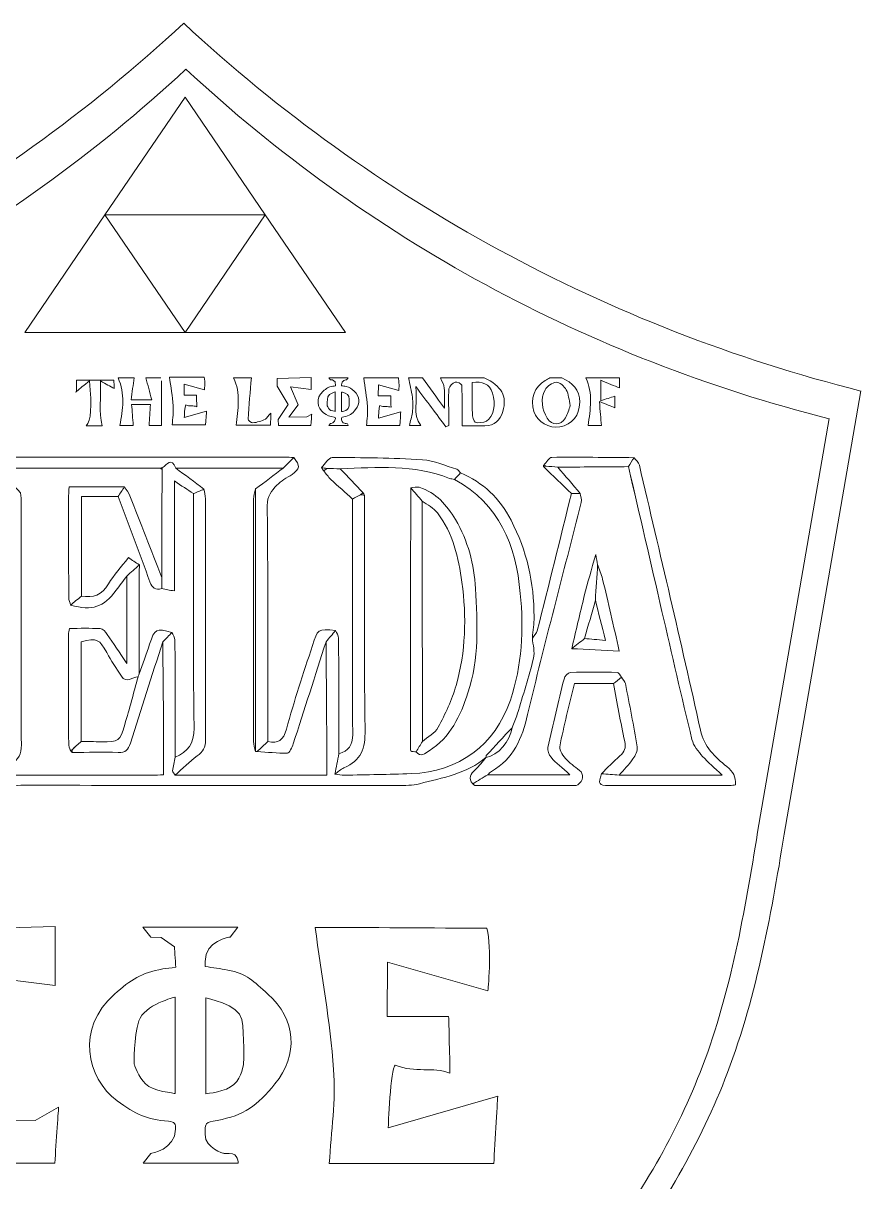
# Model space of a CAD drawing. Header units: inches. Extents: x 0 to 12, y 0 to 12.
# Drawn here: x 3.554 to 4.583, y 9.18 to 10.604 of the extents above; entities that cross this region are included whole.
import ezdxf

# ---------------------------------------------------------------- set-up
doc = ezdxf.new("R2010")
doc.units = ezdxf.units.IN
doc.header["$MEASUREMENT"] = 0

msp = doc.modelspace()

# ---------------------------------------------------------------- linework, layer by layer
at = {"color": 5, "lineweight": 0}
for p, q in [((3.7533, 10.5133), (3.6548, 10.3686)), ((3.8517, 10.3686), (3.7533, 10.5133)), ((3.6548, 10.3686), (3.5564, 10.2238)), ((3.7533, 10.2238), (3.6548, 10.3686)), ((3.6548, 10.3686), (3.8517, 10.3686)), ((3.8517, 10.3686), (3.7533, 10.2238)), ((3.9502, 10.2238), (3.8517, 10.3686)), ((3.5564, 10.2238), (3.7533, 10.2238)), ((3.7533, 10.2238), (3.9502, 10.2238)), ((4.4564, 9.6097), (4.5443, 10.1181))]:
    msp.add_line(p, q, dxfattribs=at)
at = {"color": 250, "lineweight": 0}
msp.add_line((4.4906, 9.6169), (4.5831, 10.1521), dxfattribs=at)
for centre, start, end in [((2.4554, 11.9974), 284.1261, 312.9293), ((5.0475, 11.9974), 227.0707, 255.8739)]:
    msp.add_arc(centre, 1.9029, start, end, dxfattribs=at)
at = {"color": 5, "lineweight": 0}
for centre, start, end in [((2.523, 11.8711), 284.1261, 312.9293), ((4.9854, 11.8711), 227.0707, 255.8739)]:
    msp.add_arc(centre, 1.8077, start, end, dxfattribs=at)
at = {"color": 1, "lineweight": 0}
for points, knots in [([(3.7241, 10.1646), (3.7241, 10.1635), (3.7241, 10.1624), (3.7241, 10.1613), (3.7241, 10.143), (3.7241, 10.1266), (3.7241, 10.1098), (3.7195, 10.1098), (3.7131, 10.1098), (3.7089, 10.1098), (3.7094, 10.1182), (3.71, 10.1265), (3.7106, 10.1356), (3.7027, 10.1356), (3.696, 10.1356), (3.6875, 10.1356), (3.6882, 10.127), (3.6888, 10.1186), (3.6895, 10.1097), (3.6848, 10.1097), (3.6777, 10.1097), (3.6732, 10.1097), (3.6767, 10.1291), (3.6797, 10.1487), (3.6709, 10.1683), (3.6774, 10.1683), (3.6839, 10.1683), (3.6905, 10.1683), (3.6894, 10.1595), (3.6882, 10.1506), (3.6871, 10.1411), (3.6958, 10.1411), (3.7024, 10.1411), (3.7122, 10.1411), (3.7096, 10.1511), (3.7074, 10.1597), (3.7051, 10.1683), (3.7112, 10.1683), (3.7173, 10.1683), (3.7234, 10.1683)], [0, 0, 0, 0, 1, 1, 1, 2, 2, 2, 3, 3, 3, 4, 4, 4, 5, 5, 5, 6, 6, 6, 7, 7, 7, 8, 8, 8, 9, 9, 9, 10, 10, 10, 11, 11, 11, 12, 12, 12, 13, 13, 13, 13]), ([(3.7767, 10.169), (3.778, 10.1637), (3.7769, 10.1533), (3.7769, 10.1533), (3.7769, 10.1533), (3.752, 10.1605), (3.752, 10.1605), (3.752, 10.1605), (3.7519, 10.147), (3.7519, 10.147), (3.7519, 10.147), (3.7672, 10.147), (3.7672, 10.147), (3.7672, 10.147), (3.7675, 10.1356), (3.7675, 10.1328), (3.7632, 10.1346), (3.759, 10.1328), (3.7539, 10.1349), (3.7527, 10.1341), (3.7522, 10.1193), (3.7522, 10.1193), (3.7522, 10.1193), (3.7794, 10.1272), (3.7794, 10.1272), (3.7794, 10.1272), (3.7787, 10.1154), (3.7784, 10.1104), (3.7633, 10.1104), (3.7492, 10.1104), (3.7375, 10.1104), (3.7379, 10.1184), (3.7391, 10.1262), (3.7386, 10.1338), (3.7377, 10.1456), (3.7356, 10.1574), (3.734, 10.1692), (3.747, 10.1692), (3.7637, 10.169), (3.7767, 10.169)], [0, 0, 0, 0, 1, 1, 1, 2, 2, 2, 3, 3, 3, 4, 4, 4, 5, 5, 5, 6, 6, 6, 7, 7, 7, 8, 8, 8, 9, 9, 9, 10, 10, 10, 11, 11, 11, 12, 12, 12, 13, 13, 13, 13]), ([(3.8347, 10.1683), (3.8332, 10.1514), (3.8316, 10.1345), (3.8305, 10.1175), (3.8305, 10.116), (3.8345, 10.1127), (3.8364, 10.1129), (3.8416, 10.1136), (3.8471, 10.115), (3.8518, 10.1173), (3.854, 10.1185), (3.8548, 10.1225), (3.8587, 10.1249), (3.8584, 10.1202), (3.8582, 10.1155), (3.8579, 10.1099), (3.8432, 10.1099), (3.8292, 10.1099), (3.8159, 10.1099), (3.8177, 10.1293), (3.8222, 10.1491), (3.8127, 10.1683), (3.82, 10.1683), (3.8273, 10.1683), (3.8347, 10.1683)], [0, 0, 0, 0, 1, 1, 1, 2, 2, 2, 3, 3, 3, 4, 4, 4, 5, 5, 5, 6, 6, 6, 7, 7, 7, 8, 8, 8, 8]), ([(3.8827, 10.157), (3.8827, 10.157), (3.8921, 10.135), (3.8921, 10.135), (3.8921, 10.135), (3.8806, 10.1201), (3.8806, 10.1201), (3.8806, 10.1201), (3.9029, 10.1203), (3.9029, 10.1203), (3.9029, 10.1203), (3.9087, 10.1235), (3.9087, 10.1235), (3.9087, 10.1235), (3.9081, 10.1147), (3.9078, 10.1096), (3.893, 10.1096), (3.8678, 10.1096), (3.8678, 10.1096), (3.8678, 10.1096), (3.8676, 10.1172), (3.8676, 10.1172), (3.8676, 10.1172), (3.8796, 10.1353), (3.8796, 10.1353), (3.8796, 10.1353), (3.8663, 10.1581), (3.8663, 10.1581), (3.8663, 10.1581), (3.8662, 10.1674), (3.8662, 10.1674), (3.8662, 10.1674), (3.9079, 10.1685), (3.9079, 10.1685), (3.9079, 10.1637), (3.9079, 10.1588), (3.9079, 10.1539), (3.9079, 10.1539), (3.8827, 10.157), (3.8827, 10.157)], [0, 0, 0, 0, 1, 1, 1, 2, 2, 2, 3, 3, 3, 4, 4, 4, 5, 5, 5, 6, 6, 6, 7, 7, 7, 8, 8, 8, 9, 9, 9, 10, 10, 10, 11, 11, 11, 12, 12, 12, 13, 13, 13, 13]), ([(3.9533, 10.1684), (3.9533, 10.1684), (3.9514, 10.1659), (3.9514, 10.1659), (3.9514, 10.1659), (3.9452, 10.1651), (3.9452, 10.1598), (3.9452, 10.1595), (3.9452, 10.1591), (3.9452, 10.1586), (3.9471, 10.1583), (3.949, 10.1581), (3.9509, 10.1577), (3.9556, 10.1568), (3.9573, 10.1549), (3.9609, 10.1517), (3.9678, 10.1454), (3.9685, 10.1366), (3.9626, 10.1293), (3.9582, 10.124), (3.9549, 10.1215), (3.9482, 10.1203), (3.9452, 10.1197), (3.9452, 10.1198), (3.9452, 10.1167), (3.9453, 10.1133), (3.9498, 10.1121), (3.9498, 10.1121), (3.9498, 10.1121), (3.9508, 10.1121), (3.9512, 10.1121), (3.9536, 10.1121), (3.9534, 10.1096), (3.9534, 10.1096), (3.9534, 10.1096), (3.9298, 10.1096), (3.9298, 10.1096), (3.9298, 10.1096), (3.9317, 10.1121), (3.9317, 10.1121), (3.9317, 10.1121), (3.9378, 10.1129), (3.9379, 10.1181), (3.9379, 10.1194), (3.9377, 10.1199), (3.9361, 10.1201), (3.9307, 10.1206), (3.9279, 10.1218), (3.9233, 10.1251), (3.9156, 10.1309), (3.9131, 10.1433), (3.9226, 10.1517), (3.9268, 10.1554), (3.9293, 10.1571), (3.9347, 10.158), (3.9356, 10.1581), (3.9366, 10.1583), (3.9379, 10.1584), (3.9378, 10.1601), (3.9376, 10.1635), (3.9376, 10.1635), (3.9376, 10.1635), (3.9343, 10.1658), (3.9343, 10.1658), (3.9343, 10.1658), (3.9318, 10.1659), (3.9318, 10.1659), (3.9318, 10.1659), (3.9297, 10.1684), (3.9297, 10.1684), (3.9297, 10.1684), (3.9533, 10.1684), (3.9533, 10.1684)], [0, 0, 0, 0, 1, 1, 1, 2, 2, 2, 3, 3, 3, 4, 4, 4, 5, 5, 5, 6, 6, 6, 7, 7, 7, 8, 8, 8, 9, 9, 9, 10, 10, 10, 11, 11, 11, 12, 12, 12, 13, 13, 13, 14, 14, 14, 15, 15, 15, 16, 16, 16, 17, 17, 17, 18, 18, 18, 19, 19, 19, 20, 20, 20, 21, 21, 21, 22, 22, 22, 23, 23, 23, 24, 24, 24, 24]), ([(4.0153, 10.1681), (4.0166, 10.1629), (4.0156, 10.1525), (4.0156, 10.1525), (4.0156, 10.1525), (3.9906, 10.1597), (3.9906, 10.1597), (3.9906, 10.1597), (3.9905, 10.1462), (3.9905, 10.1462), (3.9905, 10.1462), (4.0058, 10.1462), (4.0058, 10.1462), (4.0058, 10.1462), (4.0061, 10.1348), (4.0061, 10.132), (4.0019, 10.1338), (3.9976, 10.1319), (3.9925, 10.1341), (3.9913, 10.1333), (3.9908, 10.1185), (3.9908, 10.1185), (3.9908, 10.1185), (4.018, 10.1264), (4.018, 10.1264), (4.018, 10.1264), (4.0173, 10.1145), (4.017, 10.1096), (4.002, 10.1096), (3.9878, 10.1096), (3.9761, 10.1096), (3.9765, 10.1175), (3.9778, 10.1253), (3.9772, 10.133), (3.9763, 10.1448), (3.9742, 10.1566), (3.9726, 10.1683), (3.9856, 10.1683), (4.0023, 10.1681), (4.0153, 10.1681)], [0, 0, 0, 0, 1, 1, 1, 2, 2, 2, 3, 3, 3, 4, 4, 4, 5, 5, 5, 6, 6, 6, 7, 7, 7, 8, 8, 8, 9, 9, 9, 10, 10, 10, 11, 11, 11, 12, 12, 12, 13, 13, 13, 13]), ([(4.1206, 10.1683), (4.142, 10.1582), (4.1489, 10.1457), (4.1435, 10.127), (4.1403, 10.1159), (4.1332, 10.1096), (4.1215, 10.1093), (4.1114, 10.1091), (4.1012, 10.1093), (4.0934, 10.1093), (4.0934, 10.1261), (4.0936, 10.1426), (4.093, 10.1591), (4.093, 10.1607), (4.0868, 10.164), (4.085, 10.1631), (4.0817, 10.1616), (4.0776, 10.1578), (4.0773, 10.1546), (4.0764, 10.1441), (4.077, 10.1335), (4.077, 10.1229), (4.077, 10.1185), (4.077, 10.1142), (4.077, 10.1098), (4.0758, 10.1092), (4.0747, 10.1086), (4.0736, 10.108), (4.062, 10.1235), (4.0504, 10.139), (4.0365, 10.1577), (4.0393, 10.1396), (4.0318, 10.1238), (4.0428, 10.1097), (4.0379, 10.1097), (4.0323, 10.1097), (4.0286, 10.1097), (4.0299, 10.115), (4.0317, 10.1204), (4.0323, 10.1258), (4.033, 10.1319), (4.0331, 10.1381), (4.0323, 10.1441), (4.0313, 10.1523), (4.0293, 10.1603), (4.0277, 10.1683), (4.0334, 10.1683), (4.0391, 10.1683), (4.0449, 10.1683), (4.0534, 10.1565), (4.0619, 10.1446), (4.0717, 10.1309), (4.0717, 10.1406), (4.0723, 10.1481), (4.0715, 10.1555), (4.0711, 10.1599), (4.0685, 10.1641), (4.0668, 10.1683), (4.0848, 10.1683), (4.1027, 10.1683), (4.1206, 10.1683)], [0, 0, 0, 0, 1, 1, 1, 2, 2, 2, 3, 3, 3, 4, 4, 4, 5, 5, 5, 6, 6, 6, 7, 7, 7, 8, 8, 8, 9, 9, 9, 10, 10, 10, 11, 11, 11, 12, 12, 12, 13, 13, 13, 14, 14, 14, 15, 15, 15, 16, 16, 16, 17, 17, 17, 18, 18, 18, 19, 19, 19, 20, 20, 20, 20]), ([(4.2159, 10.1683), (4.2288, 10.1623), (4.2379, 10.1538), (4.2378, 10.1382), (4.2377, 10.122), (4.2289, 10.1109), (4.2134, 10.108), (4.2001, 10.1055), (4.186, 10.114), (4.1817, 10.127), (4.1767, 10.1423), (4.1823, 10.1577), (4.1955, 10.1648), (4.1975, 10.1659), (4.1993, 10.1672), (4.2013, 10.1683), (4.2062, 10.1683), (4.211, 10.1683), (4.2159, 10.1683)], [0, 0, 0, 0, 1, 1, 1, 2, 2, 2, 3, 3, 3, 4, 4, 4, 5, 5, 5, 6, 6, 6, 6]), ([(4.2868, 10.1683), (4.2868, 10.1631), (4.2868, 10.1578), (4.2868, 10.1558), (4.2802, 10.1585), (4.2729, 10.1614), (4.2636, 10.1652), (4.2636, 10.1552), (4.2636, 10.149), (4.2636, 10.14), (4.2699, 10.1421), (4.2756, 10.1439), (4.2811, 10.1457), (4.2811, 10.1418), (4.2811, 10.136), (4.2811, 10.1314), (4.2761, 10.1334), (4.2704, 10.1357), (4.262, 10.1391), (4.263, 10.1271), (4.2637, 10.1186), (4.2645, 10.1097), (4.2609, 10.1097), (4.254, 10.1097), (4.2482, 10.1097), (4.251, 10.1295), (4.2543, 10.1491), (4.2453, 10.1683), (4.2591, 10.1683), (4.273, 10.1683), (4.2868, 10.1683)], [0, 0, 0, 0, 1, 1, 1, 2, 2, 2, 3, 3, 3, 4, 4, 4, 5, 5, 5, 6, 6, 6, 7, 7, 7, 8, 8, 8, 9, 9, 9, 10, 10, 10, 10]), ([(3.6197, 10.1512), (3.6197, 10.1556), (3.6197, 10.16), (3.6197, 10.1653), (3.6349, 10.1653), (3.6497, 10.1653), (3.6656, 10.1653), (3.6658, 10.1623), (3.666, 10.1589), (3.6662, 10.1551), (3.6611, 10.1579), (3.6564, 10.1605), (3.6491, 10.1644), (3.6503, 10.144), (3.6466, 10.1264), (3.6515, 10.1094), (3.6471, 10.1094), (3.6397, 10.1094), (3.6318, 10.1094), (3.6376, 10.1159), (3.6389, 10.1328), (3.6357, 10.1644), (3.6292, 10.1592), (3.6243, 10.1553), (3.6195, 10.1514), (3.6195, 10.1514), (3.6197, 10.1512), (3.6197, 10.1512)], [0, 0, 0, 0, 1, 1, 1, 2, 2, 2, 3, 3, 3, 4, 4, 4, 5, 5, 5, 6, 6, 6, 7, 7, 7, 8, 8, 8, 9, 9, 9, 9]), ([(4.1058, 10.1624), (4.1058, 10.1497), (4.1055, 10.1373), (4.106, 10.1248), (4.1061, 10.1209), (4.1073, 10.1145), (4.1096, 10.1137), (4.1135, 10.1123), (4.1193, 10.1132), (4.1233, 10.1152), (4.132, 10.1198), (4.1352, 10.1363), (4.1307, 10.1495), (4.1268, 10.1611), (4.1184, 10.1644), (4.1058, 10.1624)], [0, 0, 0, 0, 1, 1, 1, 2, 2, 2, 3, 3, 3, 4, 4, 4, 5, 5, 5, 5]), ([(4.2262, 10.1342), (4.2246, 10.1414), (4.2243, 10.1483), (4.2213, 10.1537), (4.2189, 10.158), (4.213, 10.1631), (4.2089, 10.1628), (4.2041, 10.1626), (4.1976, 10.158), (4.1953, 10.1535), (4.1895, 10.142), (4.1913, 10.1297), (4.1979, 10.1187), (4.2037, 10.1091), (4.2146, 10.1092), (4.2204, 10.1189), (4.2232, 10.1236), (4.2244, 10.1293), (4.2262, 10.1342)], [0, 0, 0, 0, 1, 1, 1, 2, 2, 2, 3, 3, 3, 4, 4, 4, 5, 5, 5, 6, 6, 6, 6]), ([(3.6195, 10.1514), (3.6195, 10.1514), (3.6192, 10.1506), (3.6192, 10.1506), (3.6192, 10.1506), (3.6197, 10.1512), (3.6197, 10.1512), (3.6197, 10.1512), (3.6195, 10.1514), (3.6195, 10.1514)], [0, 0, 0, 0, 1, 1, 1, 2, 2, 2, 3, 3, 3, 3]), ([(3.9377, 10.151), (3.9377, 10.151), (3.93, 10.149), (3.9287, 10.145), (3.9274, 10.141), (3.9275, 10.1343), (3.9275, 10.1343), (3.9275, 10.1343), (3.9287, 10.1311), (3.9304, 10.1293), (3.9321, 10.1276), (3.9377, 10.127), (3.9377, 10.127), (3.9377, 10.127), (3.9377, 10.151), (3.9377, 10.151)], [0, 0, 0, 0, 1, 1, 1, 2, 2, 2, 3, 3, 3, 4, 4, 4, 5, 5, 5, 5]), ([(3.9454, 10.1269), (3.9457, 10.1269), (3.9504, 10.1274), (3.9524, 10.1292), (3.9544, 10.131), (3.9548, 10.1343), (3.9548, 10.1343), (3.9548, 10.1343), (3.9551, 10.1416), (3.9543, 10.1454), (3.9536, 10.1493), (3.9454, 10.1508), (3.9454, 10.1508), (3.9454, 10.1508), (3.9454, 10.138), (3.9454, 10.1269)], [0, 0, 0, 0, 1, 1, 1, 2, 2, 2, 3, 3, 3, 4, 4, 4, 5, 5, 5, 5])]:
    msp.add_open_spline(points, degree=3, knots=knots, dxfattribs=at)
at = {"color": 5, "lineweight": 0}
for points, knots in [([(3.8866, 10.0703), (3.8823, 10.066), (3.8781, 10.0617), (3.8738, 10.0574), (3.8298, 10.0574), (3.7857, 10.0574), (3.7417, 10.0574), (3.7363, 10.0711), (3.7308, 10.0617), (3.7252, 10.0575), (3.7243, 10.0575), (3.7233, 10.0574), (3.7223, 10.0574), (3.6564, 10.0574), (3.5904, 10.0574), (3.5244, 10.0574), (3.5234, 10.0574), (3.5225, 10.0574), (3.5215, 10.0574), (3.5186, 10.0586), (3.5157, 10.0599), (3.5119, 10.0615), (3.5142, 10.0649), (3.5161, 10.0678), (3.5181, 10.0707), (3.6372, 10.0707), (3.7564, 10.0707), (3.8756, 10.0707), (3.8792, 10.0707), (3.8829, 10.0705), (3.8866, 10.0703)], [0, 0, 0, 0, 1, 1, 1, 2, 2, 2, 3, 3, 3, 4, 4, 4, 5, 5, 5, 6, 6, 6, 7, 7, 7, 8, 8, 8, 9, 9, 9, 10, 10, 10, 10]), ([(3.7764, 10.0314), (3.7721, 10.0296), (3.7678, 10.0278), (3.7635, 10.026), (3.7561, 10.0308), (3.7488, 10.0357), (3.7401, 10.0415), (3.7401, 9.9957), (3.7401, 9.9516), (3.7401, 9.9063), (3.7341, 9.9074), (3.7293, 9.9083), (3.7245, 9.9093), (3.7245, 9.9138), (3.7245, 9.9183), (3.7246, 9.9229), (3.7247, 9.9672), (3.7248, 10.0115), (3.7249, 10.0558), (3.7251, 10.0564), (3.7252, 10.0569), (3.7252, 10.0575), (3.7308, 10.0617), (3.7363, 10.0711), (3.7417, 10.0574), (3.7533, 10.0487), (3.7648, 10.04), (3.7764, 10.0314)], [0, 0, 0, 0, 1, 1, 1, 2, 2, 2, 3, 3, 3, 4, 4, 4, 5, 5, 5, 6, 6, 6, 7, 7, 7, 8, 8, 8, 9, 9, 9, 9]), ([(3.8866, 10.0703), (3.8948, 10.0604), (3.8943, 10.0561), (3.8845, 10.0496), (3.8781, 10.0453), (3.8709, 10.0416), (3.8657, 10.0362), (3.8594, 10.0296), (3.854, 10.0229), (3.8541, 10.0114), (3.8551, 9.9147), (3.8548, 9.818), (3.8548, 9.7213), (3.8505, 9.7172), (3.8461, 9.7131), (3.8418, 9.709), (3.8411, 9.709), (3.8405, 9.7089), (3.8398, 9.7089), (3.8398, 9.8165), (3.8398, 9.9241), (3.8398, 10.0317), (3.8512, 10.0403), (3.8625, 10.0488), (3.8738, 10.0574), (3.8781, 10.0617), (3.8823, 10.066), (3.8866, 10.0703)], [0, 0, 0, 0, 1, 1, 1, 2, 2, 2, 3, 3, 3, 4, 4, 4, 5, 5, 5, 6, 6, 6, 7, 7, 7, 8, 8, 8, 9, 9, 9, 9]), ([(4.0915, 10.0514), (4.089, 10.0487), (4.0864, 10.046), (4.0839, 10.0433), (4.082, 10.0438), (4.0799, 10.044), (4.0781, 10.0447), (4.0345, 10.062), (3.9891, 10.0583), (3.9438, 10.0565), (3.9383, 10.0566), (3.9328, 10.0567), (3.9273, 10.0568), (3.9251, 10.0572), (3.923, 10.0576), (3.9208, 10.058), (3.9252, 10.0622), (3.9295, 10.0702), (3.9339, 10.0702), (3.9709, 10.0703), (4.0079, 10.07), (4.0447, 10.0676), (4.059, 10.0666), (4.0728, 10.0601), (4.0868, 10.0559), (4.0886, 10.0553), (4.0899, 10.0529), (4.0915, 10.0514)], [0, 0, 0, 0, 1, 1, 1, 2, 2, 2, 3, 3, 3, 4, 4, 4, 5, 5, 5, 6, 6, 6, 7, 7, 7, 8, 8, 8, 9, 9, 9, 9]), ([(4.3046, 10.0701), (4.3023, 10.0665), (4.3, 10.0628), (4.2978, 10.0591), (4.2688, 10.0589), (4.2399, 10.0587), (4.2109, 10.0584), (4.206, 10.0589), (4.2012, 10.0593), (4.1963, 10.0597), (4.1954, 10.0602), (4.1945, 10.0606), (4.1936, 10.0611), (4.1969, 10.0644), (4.2001, 10.0704), (4.2035, 10.0705), (4.2372, 10.0709), (4.2709, 10.0704), (4.3046, 10.0701)], [0, 0, 0, 0, 1, 1, 1, 2, 2, 2, 3, 3, 3, 4, 4, 4, 5, 5, 5, 6, 6, 6, 6]), ([(4.3046, 10.0701), (4.3069, 10.0671), (4.3103, 10.0643), (4.3111, 10.0608), (4.3365, 9.9524), (4.362, 9.8441), (4.3862, 9.7354), (4.3908, 9.7148), (4.4039, 9.7021), (4.4184, 9.6906), (4.4267, 9.6841), (4.4296, 9.678), (4.429, 9.668), (4.4269, 9.6677), (4.4246, 9.6672), (4.4223, 9.6672), (4.3727, 9.6671), (4.3231, 9.6671), (4.2734, 9.6671), (4.2614, 9.6671), (4.2603, 9.6689), (4.2646, 9.6817), (4.2718, 9.6812), (4.279, 9.6806), (4.2863, 9.68), (4.3275, 9.68), (4.3688, 9.68), (4.4129, 9.68), (4.4032, 9.6891), (4.3954, 9.6955), (4.3888, 9.703), (4.3835, 9.7091), (4.3776, 9.7161), (4.3757, 9.7236), (4.3629, 9.776), (4.3511, 9.8286), (4.3389, 9.8812), (4.3252, 9.9405), (4.3115, 9.9998), (4.2977, 10.0591), (4.3, 10.0628), (4.3023, 10.0665), (4.3046, 10.0701)], [0, 0, 0, 0, 1, 1, 1, 2, 2, 2, 3, 3, 3, 4, 4, 4, 5, 5, 5, 6, 6, 6, 7, 7, 7, 8, 8, 8, 9, 9, 9, 10, 10, 10, 11, 11, 11, 12, 12, 12, 13, 13, 13, 14, 14, 14, 14]), ([(3.5244, 10.0574), (3.5904, 10.0574), (3.6564, 10.0574), (3.7223, 10.0574), (3.7232, 10.0569), (3.7241, 10.0563), (3.7249, 10.0558), (3.7248, 10.0115), (3.7247, 9.9672), (3.7246, 9.9229), (3.7115, 9.9564), (3.6985, 9.99), (3.6853, 10.0234), (3.6837, 10.0273), (3.681, 10.0307), (3.6788, 10.0343), (3.6564, 10.0343), (3.6341, 10.0343), (3.6109, 10.0343), (3.6107, 10.033), (3.6102, 10.031), (3.6102, 10.0291), (3.6101, 9.9854), (3.6101, 9.9416), (3.6103, 9.8979), (3.6103, 9.8949), (3.6118, 9.8919), (3.6126, 9.8889), (3.6397, 9.8817), (3.6529, 9.8861), (3.6684, 9.9072), (3.6727, 9.9131), (3.6772, 9.9188), (3.6816, 9.9247), (3.6816, 9.8898), (3.6816, 9.855), (3.6816, 9.8172), (3.6725, 9.8309), (3.6653, 9.8422), (3.6576, 9.853), (3.6555, 9.856), (3.652, 9.8598), (3.6489, 9.86), (3.6365, 9.8608), (3.624, 9.8603), (3.6111, 9.8603), (3.6106, 9.857), (3.6101, 9.8551), (3.6101, 9.8531), (3.6101, 9.8085), (3.6101, 9.7638), (3.6102, 9.7192), (3.6102, 9.7161), (3.6116, 9.713), (3.6123, 9.7099), (3.6131, 9.7092), (3.6139, 9.7085), (3.6147, 9.7078), (3.6334, 9.7079), (3.6522, 9.7086), (3.6709, 9.7079), (3.6801, 9.7075), (3.6835, 9.711), (3.686, 9.7193), (3.6989, 9.7608), (3.7125, 9.8022), (3.7258, 9.8437), (3.7261, 9.8071), (3.7265, 9.7705), (3.7268, 9.7339), (3.7269, 9.7165), (3.7268, 9.6991), (3.7268, 9.6805), (3.7214, 9.6802), (3.7171, 9.6799), (3.7128, 9.6799), (3.655, 9.6798), (3.5973, 9.6799), (3.5395, 9.6798), (3.5347, 9.6798), (3.5299, 9.679), (3.525, 9.6785), (3.525, 9.6785), (3.5243, 9.6795), (3.5243, 9.6795), (3.5293, 9.6842), (3.5336, 9.6899), (3.5393, 9.6934), (3.5487, 9.699), (3.5522, 9.7061), (3.5521, 9.7172), (3.5517, 9.816), (3.5519, 9.9148), (3.5519, 10.0135), (3.5519, 10.018), (3.5515, 10.0224), (3.5512, 10.0269), (3.5422, 10.0364), (3.5331, 10.0459), (3.5241, 10.0554), (3.5242, 10.0561), (3.5243, 10.0567), (3.5244, 10.0574)], [0, 0, 0, 0, 1, 1, 1, 2, 2, 2, 3, 3, 3, 4, 4, 4, 5, 5, 5, 6, 6, 6, 7, 7, 7, 8, 8, 8, 9, 9, 9, 10, 10, 10, 11, 11, 11, 12, 12, 12, 13, 13, 13, 14, 14, 14, 15, 15, 15, 16, 16, 16, 17, 17, 17, 18, 18, 18, 19, 19, 19, 20, 20, 20, 21, 21, 21, 22, 22, 22, 23, 23, 23, 24, 24, 24, 25, 25, 25, 26, 26, 26, 27, 27, 27, 28, 28, 28, 29, 29, 29, 30, 30, 30, 31, 31, 31, 32, 32, 32, 33, 33, 33, 34, 34, 34, 34]), ([(3.7252, 10.0575), (3.7252, 10.0569), (3.7251, 10.0564), (3.7249, 10.0558), (3.7241, 10.0563), (3.7232, 10.0569), (3.7223, 10.0574), (3.7233, 10.0574), (3.7243, 10.0575), (3.7252, 10.0575)], [0, 0, 0, 0, 1, 1, 1, 2, 2, 2, 3, 3, 3, 3]), ([(3.8418, 9.709), (3.8541, 9.7082), (3.8665, 9.7067), (3.8788, 9.7071), (3.8814, 9.7072), (3.8846, 9.7142), (3.886, 9.7185), (3.8996, 9.7603), (3.9129, 9.8021), (3.9263, 9.8439), (3.9266, 9.7999), (3.927, 9.756), (3.9273, 9.712), (3.9273, 9.7019), (3.9273, 9.6918), (3.9273, 9.68), (3.8645, 9.68), (3.8028, 9.68), (3.7411, 9.68), (3.75, 9.6879), (3.7585, 9.6964), (3.768, 9.7035), (3.7752, 9.7088), (3.7784, 9.7142), (3.7783, 9.7235), (3.778, 9.8223), (3.7781, 9.921), (3.7781, 10.0197), (3.7781, 10.0236), (3.777, 10.0275), (3.7764, 10.0314), (3.7648, 10.04), (3.7533, 10.0487), (3.7417, 10.0574), (3.7857, 10.0574), (3.8298, 10.0574), (3.8738, 10.0574), (3.8625, 10.0488), (3.8512, 10.0403), (3.8398, 10.0317), (3.8389, 10.0275), (3.8372, 10.0233), (3.8372, 10.0191), (3.8371, 9.9199), (3.8371, 9.8206), (3.8372, 9.7214), (3.8372, 9.7172), (3.8389, 9.7131), (3.8398, 9.7089), (3.8405, 9.7089), (3.8411, 9.709), (3.8418, 9.709)], [0, 0, 0, 0, 1, 1, 1, 2, 2, 2, 3, 3, 3, 4, 4, 4, 5, 5, 5, 6, 6, 6, 7, 7, 7, 8, 8, 8, 9, 9, 9, 10, 10, 10, 11, 11, 11, 12, 12, 12, 13, 13, 13, 14, 14, 14, 15, 15, 15, 16, 16, 16, 17, 17, 17, 17]), ([(3.9273, 10.0568), (3.926, 10.0558), (3.9247, 10.0549), (3.9234, 10.054), (3.9225, 10.0553), (3.9216, 10.0566), (3.9208, 10.058), (3.923, 10.0576), (3.9251, 10.0572), (3.9273, 10.0568)], [0, 0, 0, 0, 1, 1, 1, 2, 2, 2, 3, 3, 3, 3]), ([(3.9273, 10.0568), (3.9328, 10.0567), (3.9383, 10.0566), (3.9438, 10.0565), (3.9532, 10.0467), (3.9626, 10.0368), (3.9719, 10.027), (3.9708, 10.0262), (3.9697, 10.0254), (3.9686, 10.0246), (3.9654, 10.0228), (3.9622, 10.0211), (3.9589, 10.0193), (3.95, 10.0273), (3.941, 10.0352), (3.9323, 10.0435), (3.929, 10.0466), (3.9263, 10.0504), (3.9234, 10.054), (3.9247, 10.0549), (3.926, 10.0558), (3.9273, 10.0568)], [0, 0, 0, 0, 1, 1, 1, 2, 2, 2, 3, 3, 3, 4, 4, 4, 5, 5, 5, 6, 6, 6, 7, 7, 7, 7]), ([(3.9719, 10.027), (3.9626, 10.0368), (3.9532, 10.0467), (3.9438, 10.0565), (3.9891, 10.0583), (4.0345, 10.062), (4.0781, 10.0447), (4.0799, 10.044), (4.082, 10.0438), (4.0839, 10.0433), (4.1396, 10.0133), (4.1593, 9.9627), (4.1649, 9.9034), (4.1691, 9.8587), (4.1671, 9.8149), (4.1527, 9.7722), (4.1338, 9.7167), (4.0894, 9.684), (4.0307, 9.6818), (4.0035, 9.6808), (3.9763, 9.6804), (3.9491, 9.6799), (3.9451, 9.6798), (3.9412, 9.6808), (3.9372, 9.6813), (3.9408, 9.6839), (3.9442, 9.6872), (3.9482, 9.6889), (3.9696, 9.6976), (3.9746, 9.713), (3.9743, 9.7356), (3.9728, 9.8317), (3.9735, 9.9278), (3.9735, 10.0239), (3.973, 10.025), (3.9724, 10.026), (3.9719, 10.027)], [0, 0, 0, 0, 1, 1, 1, 2, 2, 2, 3, 3, 3, 4, 4, 4, 5, 5, 5, 6, 6, 6, 7, 7, 7, 8, 8, 8, 9, 9, 9, 10, 10, 10, 11, 11, 11, 12, 12, 12, 12]), ([(4.2385, 10.0263), (4.2293, 10.037), (4.2201, 10.0477), (4.2109, 10.0584), (4.2399, 10.0587), (4.2688, 10.0589), (4.2978, 10.0591), (4.3115, 9.9998), (4.3252, 9.9405), (4.3389, 9.8812), (4.3511, 9.8286), (4.3629, 9.776), (4.3757, 9.7236), (4.3776, 9.7161), (4.3835, 9.7091), (4.3888, 9.703), (4.3954, 9.6955), (4.4032, 9.6891), (4.4129, 9.68), (4.3688, 9.68), (4.3275, 9.68), (4.2863, 9.68), (4.292, 9.6866), (4.2983, 9.6929), (4.3033, 9.7), (4.3062, 9.7041), (4.3091, 9.7101), (4.3084, 9.7147), (4.3042, 9.7407), (4.299, 9.7666), (4.2939, 9.7924), (4.2933, 9.7952), (4.2908, 9.7976), (4.2891, 9.8002), (4.2874, 9.8023), (4.2857, 9.8062), (4.2839, 9.8062), (4.2648, 9.8067), (4.2457, 9.8068), (4.2266, 9.8061), (4.2237, 9.806), (4.2194, 9.8014), (4.2186, 9.7981), (4.2115, 9.7702), (4.2049, 9.7422), (4.1989, 9.7141), (4.1981, 9.7104), (4.1999, 9.7048), (4.2026, 9.7019), (4.2087, 9.695), (4.2161, 9.6893), (4.2259, 9.6805), (4.19, 9.6805), (4.1575, 9.6805), (4.1251, 9.6805), (4.1265, 9.6819), (4.1278, 9.6836), (4.1295, 9.6846), (4.1567, 9.7001), (4.1669, 9.7252), (4.1739, 9.7545), (4.1946, 9.8417), (4.2178, 9.9283), (4.2397, 10.0151), (4.2406, 10.0186), (4.239, 10.0226), (4.2385, 10.0263)], [0, 0, 0, 0, 1, 1, 1, 2, 2, 2, 3, 3, 3, 4, 4, 4, 5, 5, 5, 6, 6, 6, 7, 7, 7, 8, 8, 8, 9, 9, 9, 10, 10, 10, 11, 11, 11, 12, 12, 12, 13, 13, 13, 14, 14, 14, 15, 15, 15, 16, 16, 16, 17, 17, 17, 18, 18, 18, 19, 19, 19, 20, 20, 20, 21, 21, 21, 22, 22, 22, 22]), ([(4.1963, 10.0597), (4.1954, 10.0594), (4.1945, 10.059), (4.1936, 10.0587), (4.1935, 10.0592), (4.1932, 10.0597), (4.1932, 10.0603), (4.1931, 10.0605), (4.1934, 10.0608), (4.1936, 10.0611), (4.1945, 10.0606), (4.1954, 10.0602), (4.1963, 10.0597)], [0, 0, 0, 0, 1, 1, 1, 2, 2, 2, 3, 3, 3, 4, 4, 4, 4]), ([(4.1963, 10.0597), (4.2012, 10.0593), (4.206, 10.0589), (4.2109, 10.0584), (4.2201, 10.0477), (4.2293, 10.037), (4.2385, 10.0263), (4.2349, 10.0263), (4.2313, 10.0262), (4.2277, 10.0261), (4.2163, 10.037), (4.205, 10.0478), (4.1936, 10.0587), (4.1945, 10.059), (4.1954, 10.0594), (4.1963, 10.0597)], [0, 0, 0, 0, 1, 1, 1, 2, 2, 2, 3, 3, 3, 4, 4, 4, 5, 5, 5, 5]), ([(4.0915, 10.0514), (4.1192, 10.0395), (4.1395, 10.0206), (4.1536, 9.9932), (4.173, 9.9557), (4.1818, 9.9164), (4.1818, 9.8747), (4.1819, 9.866), (4.1804, 9.8573), (4.1797, 9.8485), (4.1803, 9.8402), (4.183, 9.8314), (4.1811, 9.8236), (4.1754, 9.8006), (4.1681, 9.7779), (4.1612, 9.7551), (4.1595, 9.7494), (4.1569, 9.7439), (4.1548, 9.7383), (4.1442, 9.7269), (4.1336, 9.7155), (4.1231, 9.7041), (4.1226, 9.7036), (4.1229, 9.7025), (4.1229, 9.7017), (4.1229, 9.7017), (4.1229, 9.7019), (4.1229, 9.7019), (4.0994, 9.6815), (4.0695, 9.677), (4.041, 9.6694), (4.0325, 9.6671), (4.0232, 9.6674), (4.0143, 9.6674), (3.86, 9.6673), (3.7057, 9.6672), (3.5514, 9.6676), (3.5395, 9.6676), (3.5348, 9.6633), (3.5318, 9.6526), (3.5249, 9.6277), (3.5165, 9.6033), (3.5093, 9.5785), (3.5068, 9.57), (3.5033, 9.5665), (3.4936, 9.5665), (3.3706, 9.5668), (3.2477, 9.5666), (3.1247, 9.5661), (3.1131, 9.5661), (3.1087, 9.5709), (3.1086, 9.5815), (3.114, 9.5811), (3.1194, 9.5806), (3.1248, 9.5801), (3.1301, 9.5799), (3.1353, 9.5794), (3.1406, 9.5794), (3.2296, 9.5794), (3.3187, 9.5794), (3.4077, 9.5794), (3.4325, 9.5794), (3.4573, 9.5791), (3.4821, 9.5796), (3.4861, 9.5797), (3.4926, 9.5822), (3.4936, 9.5851), (3.5046, 9.6161), (3.5147, 9.6473), (3.525, 9.6785), (3.5299, 9.679), (3.5347, 9.6798), (3.5395, 9.6798), (3.5973, 9.6799), (3.655, 9.6798), (3.7128, 9.6799), (3.7171, 9.6799), (3.7214, 9.6802), (3.7268, 9.6805), (3.7268, 9.6991), (3.7269, 9.7165), (3.7268, 9.7339), (3.7265, 9.7705), (3.7261, 9.8071), (3.7258, 9.8437), (3.7295, 9.8476), (3.7333, 9.8515), (3.7371, 9.8554), (3.7384, 9.8523), (3.7407, 9.8492), (3.7407, 9.8461), (3.741, 9.798), (3.7411, 9.75), (3.7411, 9.7019), (3.7399, 9.6964), (3.7384, 9.6909), (3.7377, 9.6853), (3.7375, 9.6837), (3.7399, 9.6817), (3.7411, 9.68), (3.8028, 9.68), (3.8645, 9.68), (3.9273, 9.68), (3.9273, 9.6918), (3.9273, 9.7019), (3.9273, 9.712), (3.927, 9.756), (3.9266, 9.7999), (3.9263, 9.8439), (3.9302, 9.8485), (3.9342, 9.8532), (3.9381, 9.8578), (3.9393, 9.8547), (3.9416, 9.8516), (3.9417, 9.8485), (3.942, 9.8011), (3.942, 9.7536), (3.9421, 9.7062), (3.9405, 9.6979), (3.9388, 9.6896), (3.9372, 9.6813), (3.9412, 9.6808), (3.9451, 9.6798), (3.9491, 9.6799), (3.9763, 9.6804), (4.0035, 9.6808), (4.0307, 9.6818), (4.0894, 9.684), (4.1338, 9.7167), (4.1527, 9.7722), (4.1671, 9.8149), (4.1691, 9.8587), (4.1649, 9.9034), (4.1593, 9.9627), (4.1396, 10.0133), (4.0839, 10.0433), (4.0864, 10.046), (4.089, 10.0487), (4.0915, 10.0514)], [0, 0, 0, 0, 1, 1, 1, 2, 2, 2, 3, 3, 3, 4, 4, 4, 5, 5, 5, 6, 6, 6, 7, 7, 7, 8, 8, 8, 9, 9, 9, 10, 10, 10, 11, 11, 11, 12, 12, 12, 13, 13, 13, 14, 14, 14, 15, 15, 15, 16, 16, 16, 17, 17, 17, 18, 18, 18, 19, 19, 19, 20, 20, 20, 21, 21, 21, 22, 22, 22, 23, 23, 23, 24, 24, 24, 25, 25, 25, 26, 26, 26, 27, 27, 27, 28, 28, 28, 29, 29, 29, 30, 30, 30, 31, 31, 31, 32, 32, 32, 33, 33, 33, 34, 34, 34, 35, 35, 35, 36, 36, 36, 37, 37, 37, 38, 38, 38, 39, 39, 39, 40, 40, 40, 41, 41, 41, 42, 42, 42, 43, 43, 43, 44, 44, 44, 45, 45, 45, 46, 46, 46, 46]), ([(3.6708, 10.0223), (3.6562, 10.0223), (3.6417, 10.0223), (3.6258, 10.0223), (3.6258, 9.981), (3.6258, 9.9405), (3.6258, 9.9), (3.6214, 9.8963), (3.617, 9.8926), (3.6126, 9.8889), (3.6118, 9.8919), (3.6103, 9.8949), (3.6103, 9.8979), (3.6101, 9.9416), (3.6101, 9.9854), (3.6102, 10.0291), (3.6102, 10.031), (3.6107, 10.033), (3.6109, 10.0343), (3.6341, 10.0343), (3.6564, 10.0343), (3.6788, 10.0343), (3.6761, 10.0303), (3.6735, 10.0263), (3.6708, 10.0223)], [0, 0, 0, 0, 1, 1, 1, 2, 2, 2, 3, 3, 3, 4, 4, 4, 5, 5, 5, 6, 6, 6, 7, 7, 7, 8, 8, 8, 8]), ([(3.6708, 10.0223), (3.6735, 10.0263), (3.6761, 10.0303), (3.6788, 10.0343), (3.681, 10.0307), (3.6837, 10.0273), (3.6853, 10.0234), (3.6985, 9.99), (3.7115, 9.9564), (3.7246, 9.9229), (3.7245, 9.9183), (3.7245, 9.9138), (3.7245, 9.9093), (3.7168, 9.9069), (3.7128, 9.9098), (3.71, 9.9174), (3.6972, 9.9525), (3.6839, 9.9874), (3.6708, 10.0223)], [0, 0, 0, 0, 1, 1, 1, 2, 2, 2, 3, 3, 3, 4, 4, 4, 5, 5, 5, 6, 6, 6, 6]), ([(3.7411, 9.7019), (3.7565, 9.709), (3.7645, 9.7185), (3.7642, 9.7379), (3.7629, 9.8339), (3.7635, 9.9299), (3.7635, 10.026), (3.7678, 10.0278), (3.7721, 10.0296), (3.7764, 10.0314), (3.777, 10.0275), (3.7781, 10.0236), (3.7781, 10.0197), (3.7781, 9.921), (3.778, 9.8223), (3.7783, 9.7235), (3.7784, 9.7142), (3.7752, 9.7088), (3.768, 9.7035), (3.7585, 9.6964), (3.75, 9.6879), (3.7411, 9.68), (3.7399, 9.6817), (3.7375, 9.6837), (3.7377, 9.6853), (3.7384, 9.6909), (3.7399, 9.6964), (3.7411, 9.7019)], [0, 0, 0, 0, 1, 1, 1, 2, 2, 2, 3, 3, 3, 4, 4, 4, 5, 5, 5, 6, 6, 6, 7, 7, 7, 8, 8, 8, 9, 9, 9, 9]), ([(3.8398, 9.7089), (3.8389, 9.7131), (3.8372, 9.7172), (3.8372, 9.7214), (3.8371, 9.8206), (3.8371, 9.9199), (3.8372, 10.0191), (3.8372, 10.0233), (3.8389, 10.0275), (3.8398, 10.0317), (3.8398, 9.9241), (3.8398, 9.8165), (3.8398, 9.7089)], [0, 0, 0, 0, 1, 1, 1, 2, 2, 2, 3, 3, 3, 4, 4, 4, 4]), ([(3.9719, 10.027), (3.9724, 10.026), (3.973, 10.025), (3.9735, 10.0239), (3.9719, 10.0242), (3.9702, 10.0244), (3.9686, 10.0246), (3.9697, 10.0254), (3.9708, 10.0262), (3.9719, 10.027)], [0, 0, 0, 0, 1, 1, 1, 2, 2, 2, 3, 3, 3, 3]), ([(4.037, 9.7087), (4.0427, 9.701), (4.0483, 9.7069), (4.0528, 9.7097), (4.0792, 9.7264), (4.0912, 9.7529), (4.1006, 9.7811), (4.1146, 9.823), (4.1121, 9.8664), (4.1098, 9.9093), (4.1082, 9.9389), (4.1008, 9.968), (4.0852, 9.9941), (4.0746, 10.0119), (4.0614, 10.0272), (4.0408, 10.0337), (4.0377, 10.0347), (4.0338, 10.0332), (4.0303, 10.0329), (4.0302, 9.9271), (4.0301, 9.8213), (4.0301, 9.7155), (4.0301, 9.7135), (4.0294, 9.7104), (4.0305, 9.7097), (4.032, 9.7085), (4.0348, 9.709), (4.037, 9.7087)], [0, 0, 0, 0, 1, 1, 1, 2, 2, 2, 3, 3, 3, 4, 4, 4, 5, 5, 5, 6, 6, 6, 7, 7, 7, 8, 8, 8, 9, 9, 9, 9]), ([(4.0446, 9.7212), (4.0421, 9.7171), (4.0395, 9.7129), (4.037, 9.7087), (4.0348, 9.709), (4.032, 9.7085), (4.0305, 9.7097), (4.0294, 9.7104), (4.0301, 9.7135), (4.0301, 9.7155), (4.0301, 9.8213), (4.0302, 9.9271), (4.0303, 10.0329), (4.035, 10.0275), (4.0398, 10.0222), (4.0445, 10.0168), (4.0445, 9.9183), (4.0446, 9.8198), (4.0446, 9.7212)], [0, 0, 0, 0, 1, 1, 1, 2, 2, 2, 3, 3, 3, 4, 4, 4, 5, 5, 5, 6, 6, 6, 6]), ([(4.0303, 10.0329), (4.0338, 10.0332), (4.0377, 10.0347), (4.0408, 10.0337), (4.0614, 10.0272), (4.0746, 10.0119), (4.0852, 9.9941), (4.1008, 9.968), (4.1082, 9.9389), (4.1098, 9.9093), (4.1121, 9.8664), (4.1146, 9.823), (4.1006, 9.7811), (4.0912, 9.7529), (4.0792, 9.7264), (4.0528, 9.7097), (4.0483, 9.7069), (4.0427, 9.701), (4.037, 9.7087), (4.0395, 9.7129), (4.0421, 9.7171), (4.0446, 9.7212), (4.0512, 9.727), (4.0601, 9.7315), (4.064, 9.7388), (4.0728, 9.7551), (4.0809, 9.7723), (4.086, 9.79), (4.0979, 9.8316), (4.099, 9.8743), (4.0931, 9.917), (4.089, 9.9473), (4.0823, 9.9773), (4.0631, 10.0023), (4.0585, 10.0083), (4.0508, 10.012), (4.0445, 10.0168), (4.0398, 10.0222), (4.035, 10.0275), (4.0303, 10.0329)], [0, 0, 0, 0, 1, 1, 1, 2, 2, 2, 3, 3, 3, 4, 4, 4, 5, 5, 5, 6, 6, 6, 7, 7, 7, 8, 8, 8, 9, 9, 9, 10, 10, 10, 11, 11, 11, 12, 12, 12, 13, 13, 13, 13]), ([(4.1548, 9.7383), (4.1569, 9.7439), (4.1595, 9.7494), (4.1612, 9.7551), (4.1681, 9.7779), (4.1754, 9.8006), (4.1811, 9.8236), (4.183, 9.8314), (4.1803, 9.8402), (4.1797, 9.8485), (4.1817, 9.8515), (4.1849, 9.8542), (4.1857, 9.8575), (4.1999, 9.9137), (4.2138, 9.9699), (4.2277, 10.0261), (4.2313, 10.0262), (4.2349, 10.0263), (4.2385, 10.0263), (4.239, 10.0226), (4.2406, 10.0186), (4.2397, 10.0151), (4.2178, 9.9283), (4.1946, 9.8417), (4.1739, 9.7545), (4.1669, 9.7252), (4.1567, 9.7001), (4.1295, 9.6846), (4.1278, 9.6836), (4.1265, 9.6819), (4.1251, 9.6805), (4.1188, 9.6768), (4.1126, 9.673), (4.1064, 9.6693), (4.1006, 9.6763), (4.1037, 9.6813), (4.1095, 9.6866), (4.1145, 9.6912), (4.1185, 9.6968), (4.1229, 9.7019), (4.1229, 9.7019), (4.1229, 9.7017), (4.1229, 9.7017), (4.1377, 9.7046), (4.1521, 9.7211), (4.1548, 9.7383)], [0, 0, 0, 0, 1, 1, 1, 2, 2, 2, 3, 3, 3, 4, 4, 4, 5, 5, 5, 6, 6, 6, 7, 7, 7, 8, 8, 8, 9, 9, 9, 10, 10, 10, 11, 11, 11, 12, 12, 12, 13, 13, 13, 14, 14, 14, 15, 15, 15, 15]), ([(3.9372, 9.6813), (3.9388, 9.6896), (3.9405, 9.6979), (3.9421, 9.7062), (3.954, 9.7097), (3.9592, 9.7165), (3.9591, 9.73), (3.9585, 9.8264), (3.9589, 9.9229), (3.9589, 10.0193), (3.9622, 10.0211), (3.9654, 10.0228), (3.9686, 10.0246), (3.9702, 10.0244), (3.9719, 10.0242), (3.9735, 10.0239), (3.9735, 9.9278), (3.9728, 9.8317), (3.9743, 9.7356), (3.9746, 9.713), (3.9696, 9.6976), (3.9482, 9.6889), (3.9442, 9.6872), (3.9408, 9.6839), (3.9372, 9.6813)], [0, 0, 0, 0, 1, 1, 1, 2, 2, 2, 3, 3, 3, 4, 4, 4, 5, 5, 5, 6, 6, 6, 7, 7, 7, 8, 8, 8, 8]), ([(3.6126, 9.8889), (3.617, 9.8926), (3.6214, 9.8963), (3.6258, 9.9), (3.6403, 9.8975), (3.6512, 9.9011), (3.6591, 9.9149), (3.6655, 9.926), (3.6746, 9.9356), (3.6837, 9.9473), (3.6882, 9.9442), (3.6926, 9.9413), (3.697, 9.9384), (3.6919, 9.9338), (3.6868, 9.9292), (3.6816, 9.9247), (3.6772, 9.9188), (3.6727, 9.9131), (3.6684, 9.9072), (3.6529, 9.8861), (3.6397, 9.8817), (3.6126, 9.8889)], [0, 0, 0, 0, 1, 1, 1, 2, 2, 2, 3, 3, 3, 4, 4, 4, 5, 5, 5, 6, 6, 6, 7, 7, 7, 7]), ([(4.2599, 9.9389), (4.2592, 9.9422), (4.2586, 9.9455), (4.2575, 9.9513), (4.2524, 9.9327), (4.2476, 9.9165), (4.2435, 9.9002), (4.2381, 9.8786), (4.2331, 9.857), (4.228, 9.8354), (4.247, 9.8344), (4.2661, 9.8335), (4.2865, 9.8325), (4.2793, 9.8636), (4.2728, 9.8923), (4.266, 9.921), (4.2645, 9.9271), (4.2619, 9.9329), (4.2599, 9.9389)], [0, 0, 0, 0, 1, 1, 1, 2, 2, 2, 3, 3, 3, 4, 4, 4, 5, 5, 5, 6, 6, 6, 6]), ([(4.2599, 9.9389), (4.259, 9.9242), (4.258, 9.9096), (4.2571, 9.8949), (4.2527, 9.8793), (4.2483, 9.8636), (4.2439, 9.8479), (4.2386, 9.8437), (4.2333, 9.8396), (4.228, 9.8354), (4.2331, 9.857), (4.2381, 9.8786), (4.2435, 9.9002), (4.2476, 9.9165), (4.2524, 9.9327), (4.2575, 9.9513), (4.2586, 9.9455), (4.2592, 9.9422), (4.2599, 9.9389)], [0, 0, 0, 0, 1, 1, 1, 2, 2, 2, 3, 3, 3, 4, 4, 4, 5, 5, 5, 6, 6, 6, 6]), ([(3.6966, 9.8043), (3.6962, 9.8031), (3.6958, 9.8018), (3.6954, 9.8006), (3.6886, 9.8014), (3.6812, 9.7916), (3.6749, 9.8017), (3.6689, 9.8112), (3.6622, 9.8205), (3.6569, 9.8305), (3.6481, 9.847), (3.6452, 9.8486), (3.6256, 9.844), (3.6256, 9.8032), (3.6256, 9.7624), (3.6256, 9.7215), (3.6218, 9.718), (3.6181, 9.7146), (3.6144, 9.7112), (3.6136, 9.7108), (3.6129, 9.7104), (3.6123, 9.7099), (3.6116, 9.713), (3.6102, 9.7161), (3.6102, 9.7192), (3.6101, 9.7638), (3.6101, 9.8085), (3.6101, 9.8531), (3.6101, 9.8551), (3.6106, 9.857), (3.6111, 9.8603), (3.624, 9.8603), (3.6365, 9.8608), (3.6489, 9.86), (3.652, 9.8598), (3.6555, 9.856), (3.6576, 9.853), (3.6653, 9.8422), (3.6725, 9.8309), (3.6816, 9.8172), (3.6816, 9.855), (3.6816, 9.8898), (3.6816, 9.9247), (3.6868, 9.9292), (3.6919, 9.9338), (3.697, 9.9384), (3.6969, 9.8937), (3.6967, 9.849), (3.6966, 9.8043)], [0, 0, 0, 0, 1, 1, 1, 2, 2, 2, 3, 3, 3, 4, 4, 4, 5, 5, 5, 6, 6, 6, 7, 7, 7, 8, 8, 8, 9, 9, 9, 10, 10, 10, 11, 11, 11, 12, 12, 12, 13, 13, 13, 14, 14, 14, 15, 15, 15, 16, 16, 16, 16]), ([(4.2599, 9.9389), (4.2619, 9.9329), (4.2645, 9.9271), (4.266, 9.921), (4.2728, 9.8923), (4.2793, 9.8636), (4.2865, 9.8325), (4.2661, 9.8335), (4.247, 9.8344), (4.228, 9.8354), (4.2333, 9.8396), (4.2386, 9.8437), (4.2439, 9.8479), (4.2515, 9.8472), (4.2591, 9.8465), (4.2694, 9.8455), (4.2648, 9.8641), (4.261, 9.8795), (4.2571, 9.8949), (4.258, 9.9096), (4.259, 9.9242), (4.2599, 9.9389)], [0, 0, 0, 0, 1, 1, 1, 2, 2, 2, 3, 3, 3, 4, 4, 4, 5, 5, 5, 6, 6, 6, 7, 7, 7, 7]), ([(3.6966, 9.8043), (3.701, 9.8166), (3.7056, 9.8288), (3.7096, 9.8411), (3.7157, 9.8596), (3.7177, 9.8608), (3.7371, 9.8554), (3.7333, 9.8515), (3.7295, 9.8476), (3.7258, 9.8437), (3.7125, 9.8022), (3.6989, 9.7608), (3.686, 9.7193), (3.6835, 9.711), (3.6801, 9.7075), (3.6709, 9.7079), (3.6522, 9.7086), (3.6334, 9.7079), (3.6147, 9.7078), (3.6146, 9.7089), (3.6145, 9.71), (3.6143, 9.7112), (3.6181, 9.7146), (3.6218, 9.718), (3.6256, 9.7215), (3.6337, 9.7213), (3.6418, 9.7211), (3.6499, 9.721), (3.6725, 9.721), (3.6728, 9.7209), (3.6791, 9.7422), (3.6849, 9.7615), (3.69, 9.7811), (3.6954, 9.8006), (3.6958, 9.8018), (3.6962, 9.8031), (3.6966, 9.8043)], [0, 0, 0, 0, 1, 1, 1, 2, 2, 2, 3, 3, 3, 4, 4, 4, 5, 5, 5, 6, 6, 6, 7, 7, 7, 8, 8, 8, 9, 9, 9, 10, 10, 10, 11, 11, 11, 12, 12, 12, 12]), ([(3.8418, 9.709), (3.8461, 9.7131), (3.8505, 9.7172), (3.8548, 9.7213), (3.8679, 9.7182), (3.8738, 9.7229), (3.8776, 9.7366), (3.887, 9.7711), (3.8986, 9.805), (3.9095, 9.8391), (3.916, 9.8596), (3.9161, 9.8596), (3.9381, 9.8578), (3.9342, 9.8532), (3.9302, 9.8485), (3.9263, 9.8439), (3.9129, 9.8021), (3.8996, 9.7603), (3.886, 9.7185), (3.8846, 9.7142), (3.8814, 9.7072), (3.8788, 9.7071), (3.8665, 9.7067), (3.8541, 9.7082), (3.8418, 9.709)], [0, 0, 0, 0, 1, 1, 1, 2, 2, 2, 3, 3, 3, 4, 4, 4, 5, 5, 5, 6, 6, 6, 7, 7, 7, 8, 8, 8, 8]), ([(4.1064, 9.6693), (4.1126, 9.673), (4.1188, 9.6768), (4.1251, 9.6805), (4.1575, 9.6805), (4.19, 9.6805), (4.2259, 9.6805), (4.2161, 9.6893), (4.2087, 9.695), (4.2026, 9.7019), (4.1999, 9.7048), (4.1981, 9.7104), (4.1989, 9.7141), (4.2049, 9.7422), (4.2115, 9.7702), (4.2186, 9.7981), (4.2194, 9.8014), (4.2237, 9.806), (4.2266, 9.8061), (4.2457, 9.8068), (4.2648, 9.8067), (4.2839, 9.8062), (4.2857, 9.8062), (4.2874, 9.8023), (4.2891, 9.8002), (4.2859, 9.7976), (4.2826, 9.7951), (4.2793, 9.7925), (4.2635, 9.7925), (4.2477, 9.7925), (4.2314, 9.7925), (4.225, 9.766), (4.2183, 9.7406), (4.2133, 9.7148), (4.2124, 9.7101), (4.218, 9.7032), (4.2221, 9.6986), (4.2272, 9.693), (4.2342, 9.6892), (4.2395, 9.6839), (4.2413, 9.682), (4.2419, 9.6773), (4.2409, 9.6747), (4.2397, 9.6717), (4.2361, 9.6675), (4.2335, 9.6674), (4.1921, 9.667), (4.1506, 9.6671), (4.1092, 9.6672), (4.1082, 9.6673), (4.1073, 9.6686), (4.1064, 9.6693)], [0, 0, 0, 0, 1, 1, 1, 2, 2, 2, 3, 3, 3, 4, 4, 4, 5, 5, 5, 6, 6, 6, 7, 7, 7, 8, 8, 8, 9, 9, 9, 10, 10, 10, 11, 11, 11, 12, 12, 12, 13, 13, 13, 14, 14, 14, 15, 15, 15, 16, 16, 16, 17, 17, 17, 17]), ([(4.2793, 9.7925), (4.2826, 9.7951), (4.2859, 9.7976), (4.2891, 9.8002), (4.2908, 9.7976), (4.2933, 9.7952), (4.2939, 9.7924), (4.299, 9.7666), (4.3042, 9.7407), (4.3084, 9.7147), (4.3091, 9.7101), (4.3062, 9.7041), (4.3033, 9.7), (4.2983, 9.6929), (4.292, 9.6866), (4.2863, 9.68), (4.279, 9.6806), (4.2718, 9.6812), (4.2646, 9.6817), (4.272, 9.689), (4.2792, 9.6967), (4.287, 9.7036), (4.2927, 9.7086), (4.295, 9.7133), (4.2932, 9.7213), (4.288, 9.7449), (4.2838, 9.7687), (4.2793, 9.7925)], [0, 0, 0, 0, 1, 1, 1, 2, 2, 2, 3, 3, 3, 4, 4, 4, 5, 5, 5, 6, 6, 6, 7, 7, 7, 8, 8, 8, 9, 9, 9, 9]), ([(3.6123, 9.7099), (3.6129, 9.7104), (3.6136, 9.7108), (3.6144, 9.7112), (3.6145, 9.71), (3.6146, 9.7089), (3.6147, 9.7078), (3.6139, 9.7085), (3.6131, 9.7092), (3.6123, 9.7099)], [0, 0, 0, 0, 1, 1, 1, 2, 2, 2, 3, 3, 3, 3]), ([(3.7542, 8.6475), (3.6515, 8.724), (3.4711, 8.8582), (3.246, 9.0776), (3.1001, 9.327), (3.0679, 9.5118), (3.052, 9.6097)], [0, 0, 0, 0, 0.0808468, 0.1419248, 0.197496, 0.2597021, 0.2597021, 0.2597021, 0.2597021]), ([(3.7542, 8.6475), (3.8569, 8.724), (4.0373, 8.8582), (4.2625, 9.0776), (4.4083, 9.327), (4.4405, 9.5118), (4.4564, 9.6097)], [0, 0, 0, 0, 0.0808468, 0.1419248, 0.197496, 0.2597021, 0.2597021, 0.2597021, 0.2597021])]:
    msp.add_open_spline(points, degree=3, knots=knots, dxfattribs=at)
at = {"color": 250, "lineweight": 0}
for points in [[(3.7515, 8.6041), (3.6433, 8.6846), (3.4535, 8.8259), (3.2165, 9.0568), (3.0629, 9.3193), (3.029, 9.5139), (3.0123, 9.6169)], [(3.7515, 8.6041), (3.8596, 8.6846), (4.0494, 8.8259), (4.2865, 9.0568), (4.44, 9.3193), (4.4739, 9.5139), (4.4906, 9.6169)]]:
    msp.add_open_spline(points, degree=3, knots=[0, 0, 0, 0, 0.0808468, 0.1419248, 0.197496, 0.2597021, 0.2597021, 0.2597021, 0.2597021], dxfattribs=at)
at = {"color": 2, "lineweight": 0}
for points, knots in [([(3.4691, 9.4372), (3.4691, 9.4372), (3.5156, 9.3283), (3.5156, 9.3283), (3.5156, 9.3283), (3.4588, 9.2549), (3.4588, 9.2549), (3.4588, 9.2549), (3.5689, 9.2556), (3.5689, 9.2556), (3.5689, 9.2556), (3.5978, 9.2718), (3.5978, 9.2718), (3.5978, 9.2718), (3.5948, 9.2279), (3.5932, 9.2031), (3.5201, 9.2031), (3.3956, 9.2031), (3.3956, 9.2031), (3.3956, 9.2031), (3.3949, 9.2406), (3.3949, 9.2406), (3.3949, 9.2406), (3.4539, 9.3296), (3.4539, 9.3296), (3.4539, 9.3296), (3.3883, 9.4424), (3.3883, 9.4424), (3.3883, 9.4424), (3.3877, 9.4882), (3.3877, 9.4882), (3.3877, 9.4882), (3.5936, 9.4939), (3.5936, 9.4939), (3.5936, 9.4698), (3.5937, 9.4457), (3.5937, 9.4216), (3.5937, 9.4216), (3.4691, 9.4372), (3.4691, 9.4372)], [0, 0, 0, 0, 1, 1, 1, 2, 2, 2, 3, 3, 3, 4, 4, 4, 5, 5, 5, 6, 6, 6, 7, 7, 7, 8, 8, 8, 9, 9, 9, 10, 10, 10, 11, 11, 11, 12, 12, 12, 13, 13, 13, 13]), ([(3.8179, 9.4931), (3.8179, 9.4931), (3.8084, 9.4809), (3.8084, 9.4809), (3.8084, 9.4809), (3.7776, 9.4769), (3.7778, 9.4509), (3.7778, 9.449), (3.7778, 9.4472), (3.7778, 9.4448), (3.7873, 9.4433), (3.7965, 9.4422), (3.8056, 9.4404), (3.8289, 9.4359), (3.8374, 9.4268), (3.855, 9.4109), (3.8894, 9.3799), (3.8927, 9.3363), (3.8635, 9.3004), (3.842, 9.274), (3.8254, 9.2615), (3.7926, 9.2557), (3.7777, 9.253), (3.7777, 9.2534), (3.7778, 9.2382), (3.778, 9.2212), (3.8005, 9.2152), (3.8005, 9.2152), (3.8005, 9.2152), (3.8052, 9.2151), (3.8075, 9.2151), (3.8193, 9.2151), (3.8182, 9.203), (3.8182, 9.203), (3.8182, 9.203), (3.7016, 9.203), (3.7016, 9.203), (3.7016, 9.203), (3.7112, 9.2151), (3.7112, 9.2151), (3.7112, 9.2151), (3.7412, 9.2194), (3.7415, 9.245), (3.7416, 9.2514), (3.7406, 9.2538), (3.733, 9.2546), (3.706, 9.2572), (3.6922, 9.2629), (3.6698, 9.2797), (3.6318, 9.3081), (3.6192, 9.3691), (3.6664, 9.4107), (3.6869, 9.4288), (3.6992, 9.4372), (3.7257, 9.4418), (3.7305, 9.4426), (3.7354, 9.4431), (3.7417, 9.4439), (3.7412, 9.4523), (3.74, 9.4691), (3.74, 9.4691), (3.74, 9.4691), (3.724, 9.4805), (3.724, 9.4805), (3.724, 9.4805), (3.7113, 9.4809), (3.7113, 9.4809), (3.7113, 9.4809), (3.7013, 9.4931), (3.7013, 9.4931), (3.7013, 9.4931), (3.8179, 9.4931), (3.8179, 9.4931)], [0, 0, 0, 0, 1, 1, 1, 2, 2, 2, 3, 3, 3, 4, 4, 4, 5, 5, 5, 6, 6, 6, 7, 7, 7, 8, 8, 8, 9, 9, 9, 10, 10, 10, 11, 11, 11, 12, 12, 12, 13, 13, 13, 14, 14, 14, 15, 15, 15, 16, 16, 16, 17, 17, 17, 18, 18, 18, 19, 19, 19, 20, 20, 20, 21, 21, 21, 22, 22, 22, 23, 23, 23, 24, 24, 24, 24]), ([(4.1239, 9.4919), (4.1303, 9.4658), (4.1251, 9.4147), (4.1251, 9.4147), (4.1251, 9.4147), (4.0017, 9.4501), (4.0017, 9.4501), (4.0017, 9.4501), (4.0013, 9.3835), (4.0013, 9.3835), (4.0013, 9.3835), (4.0769, 9.3835), (4.0769, 9.3835), (4.0769, 9.3835), (4.0784, 9.3271), (4.0784, 9.3136), (4.0574, 9.3224), (4.0363, 9.3132), (4.0113, 9.3236), (4.0053, 9.3199), (4.0027, 9.2467), (4.0027, 9.2467), (4.0027, 9.2467), (4.1372, 9.2856), (4.1372, 9.2856), (4.1372, 9.2856), (4.1338, 9.2273), (4.1323, 9.2028), (4.0579, 9.2028), (3.9881, 9.2028), (3.9303, 9.2028), (3.9325, 9.2422), (3.9385, 9.2806), (3.9356, 9.3183), (3.9312, 9.3768), (3.9208, 9.4347), (3.9129, 9.4929), (3.9772, 9.4929), (4.0596, 9.4919), (4.1239, 9.4919)], [0, 0, 0, 0, 1, 1, 1, 2, 2, 2, 3, 3, 3, 4, 4, 4, 5, 5, 5, 6, 6, 6, 7, 7, 7, 8, 8, 8, 9, 9, 9, 10, 10, 10, 11, 11, 11, 12, 12, 12, 13, 13, 13, 13]), ([(3.7409, 9.4073), (3.7409, 9.4073), (3.7029, 9.3976), (3.6965, 9.3779), (3.69, 9.3581), (3.6906, 9.3248), (3.6906, 9.3248), (3.6906, 9.3248), (3.6961, 9.3088), (3.7047, 9.3004), (3.7132, 9.2919), (3.7409, 9.2887), (3.7409, 9.2887), (3.7409, 9.2887), (3.7409, 9.4073), (3.7409, 9.4073)], [0, 0, 0, 0, 1, 1, 1, 2, 2, 2, 3, 3, 3, 4, 4, 4, 5, 5, 5, 5]), ([(3.7785, 9.2885), (3.7803, 9.2885), (3.8033, 9.2908), (3.8132, 9.2998), (3.8231, 9.3087), (3.825, 9.325), (3.825, 9.325), (3.825, 9.325), (3.8265, 9.3609), (3.8228, 9.3798), (3.8191, 9.3987), (3.7785, 9.4061), (3.7785, 9.4061), (3.7785, 9.4061), (3.7785, 9.343), (3.7785, 9.2885)], [0, 0, 0, 0, 1, 1, 1, 2, 2, 2, 3, 3, 3, 4, 4, 4, 5, 5, 5, 5])]:
    msp.add_open_spline(points, degree=3, knots=knots, dxfattribs=at)

doc.saveas('drawing.dxf')
